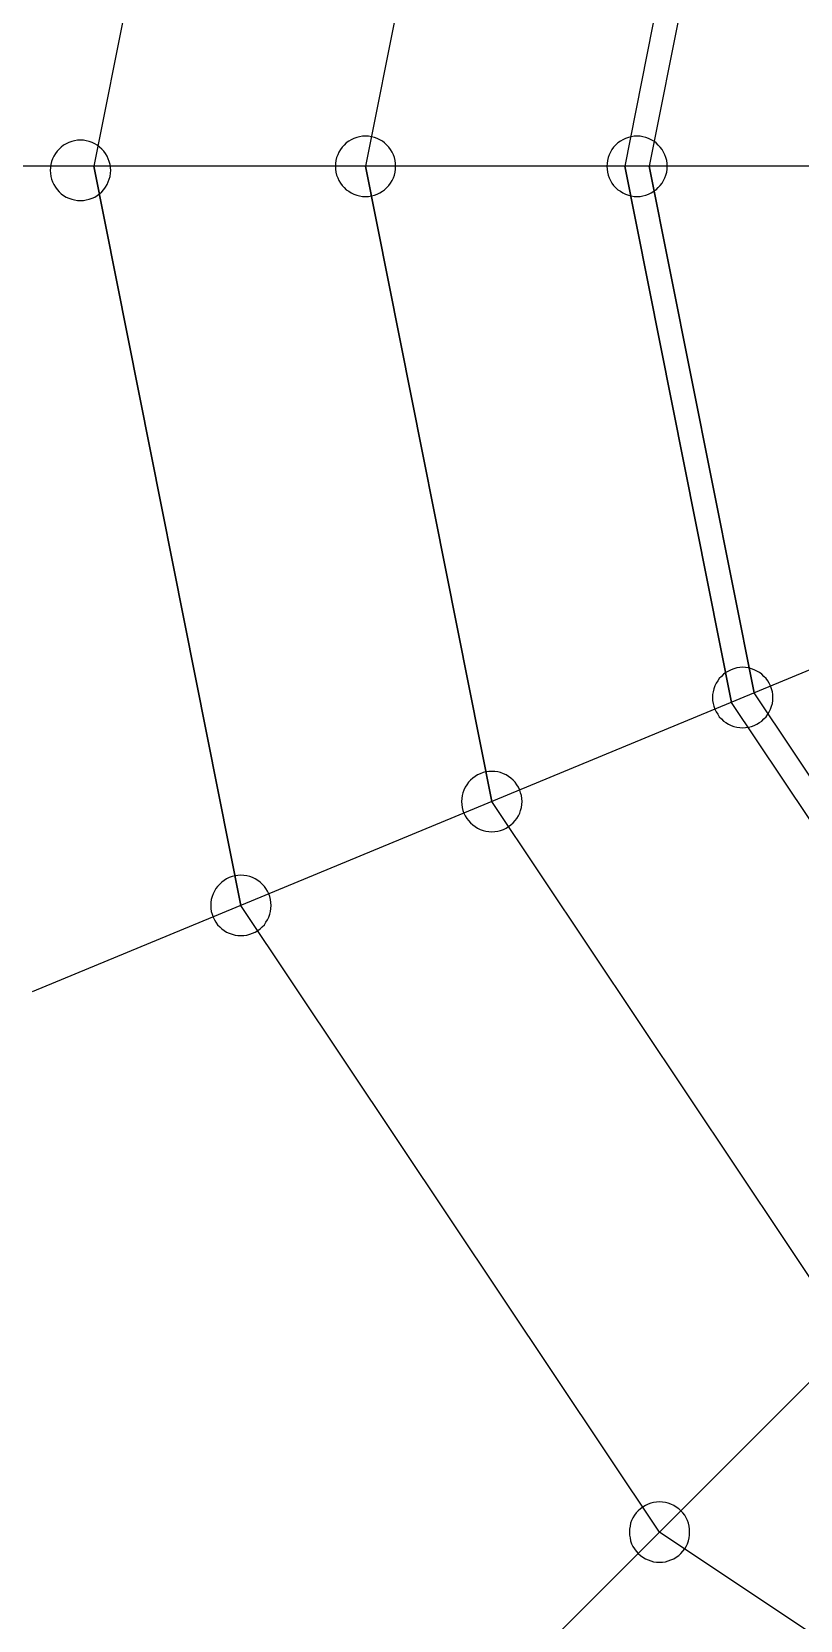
# Model space of a CAD drawing. Header units: metres. Extents: x 0 to 420, y 0 to 297.
# Drawn here: x 51.5 to 89, y 100.7 to 178.2 of the extents above; entities that cross this region are included whole.
import ezdxf

# ---------------------------------------------------------------- set-up
doc = ezdxf.new("R2010")
doc.units = ezdxf.units.M

msp = doc.modelspace()

# ---------------------------------------------------------------- linework, layer by layer
for p, q in [((61.75, 207.73), (54.57, 171.66)), ((61.75, 207.73), (54.57, 171.66)), ((73.99, 202.66), (67.83, 171.66)), ((73.99, 202.66), (67.83, 171.66)), ((85.69, 197.82), (80.48, 171.66)), ((85.69, 197.82), (80.48, 171.66)), ((86.8, 197.36), (81.68, 171.66)), ((86.8, 197.36), (81.68, 171.66)), ((131.32, 171.66), (43.54, 171.66)), ((61.75, 135.59), (54.57, 171.66)), ((54.57, 171.66), (61.75, 135.59)), ((61.75, 135.59), (54.57, 171.66)), ((73.99, 140.66), (67.83, 171.66)), ((67.83, 171.66), (73.99, 140.66)), ((73.99, 140.66), (67.83, 171.66)), ((85.69, 145.5), (80.48, 171.66)), ((80.48, 171.66), (85.69, 145.5)), ((85.69, 145.5), (80.48, 171.66)), ((86.8, 145.96), (81.68, 171.66)), ((81.68, 171.66), (86.8, 145.96)), ((86.8, 145.96), (81.68, 171.66)), ((132.57, 164.92), (51.56, 131.37)), ((132.57, 164.92), (51.56, 131.37)), ((136.28, 159.11), (74.38, 97.21)), ((136.28, 159.11), (74.38, 97.21)), ((101.35, 124.18), (86.8, 145.96)), ((101.35, 124.18), (86.8, 145.96)), ((100.5, 123.33), (85.69, 145.5)), ((100.5, 123.33), (85.69, 145.5)), ((91.55, 114.38), (73.99, 140.66)), ((91.55, 114.38), (73.99, 140.66)), ((82.18, 105.01), (61.75, 135.59)), ((82.18, 105.01), (61.75, 135.59)), ((112.76, 84.58), (82.18, 105.01)), ((112.76, 84.58), (82.18, 105.01))]:
    msp.add_line(p, q)
for points in [[(55.39, 171.46), (55.38, 171.61), (55.36, 171.75), (55.32, 171.89), (55.27, 172.02), (55.21, 172.16), (55.14, 172.28), (55.05, 172.4), (54.95, 172.5), (54.85, 172.6), (54.73, 172.69), (54.61, 172.76), (54.48, 172.82), (54.34, 172.87), (54.2, 172.91), (54.06, 172.93), (53.91, 172.93), (53.77, 172.93), (53.63, 172.91), (53.49, 172.87), (53.35, 172.82), (53.22, 172.76), (53.09, 172.69), (52.98, 172.6), (52.87, 172.5), (52.77, 172.4), (52.69, 172.28), (52.61, 172.16), (52.55, 172.02), (52.5, 171.89), (52.47, 171.75), (52.45, 171.61), (52.44, 171.46), (52.45, 171.32), (52.47, 171.17), (52.5, 171.03), (52.55, 170.9), (52.61, 170.77), (52.69, 170.64), (52.77, 170.53), (52.87, 170.42), (52.98, 170.32), (53.09, 170.24), (53.22, 170.16), (53.35, 170.1), (53.49, 170.05), (53.63, 170.02), (53.77, 170), (53.91, 169.99), (54.06, 170), (54.2, 170.02), (54.34, 170.05), (54.48, 170.1), (54.61, 170.16), (54.73, 170.24), (54.85, 170.32), (54.95, 170.42), (55.05, 170.53), (55.14, 170.64), (55.21, 170.77), (55.27, 170.9), (55.32, 171.03), (55.36, 171.17), (55.38, 171.32), (55.39, 171.46)], [(69.3, 171.66), (69.29, 171.8), (69.27, 171.95), (69.24, 172.09), (69.19, 172.22), (69.13, 172.35), (69.05, 172.48), (68.97, 172.59), (68.87, 172.7), (68.76, 172.8), (68.65, 172.88), (68.52, 172.96), (68.39, 173.02), (68.26, 173.07), (68.12, 173.1), (67.97, 173.13), (67.83, 173.13), (67.68, 173.13), (67.54, 173.1), (67.4, 173.07), (67.26, 173.02), (67.13, 172.96), (67.01, 172.88), (66.89, 172.8), (66.79, 172.7), (66.69, 172.59), (66.6, 172.48), (66.53, 172.35), (66.47, 172.22), (66.42, 172.09), (66.38, 171.95), (66.36, 171.8), (66.36, 171.66), (66.36, 171.52), (66.38, 171.37), (66.42, 171.23), (66.47, 171.1), (66.53, 170.97), (66.6, 170.84), (66.69, 170.73), (66.79, 170.62), (66.89, 170.52), (67.01, 170.44), (67.13, 170.36), (67.26, 170.3), (67.4, 170.25), (67.54, 170.22), (67.68, 170.19), (67.83, 170.19), (67.97, 170.19), (68.12, 170.22), (68.26, 170.25), (68.39, 170.3), (68.52, 170.36), (68.65, 170.44), (68.76, 170.52), (68.87, 170.62), (68.97, 170.73), (69.05, 170.84), (69.13, 170.97), (69.19, 171.1), (69.24, 171.23), (69.27, 171.37), (69.29, 171.52), (69.3, 171.66)], [(82.56, 171.66), (82.55, 171.8), (82.53, 171.95), (82.49, 172.09), (82.44, 172.22), (82.38, 172.35), (82.31, 172.48), (82.22, 172.59), (82.12, 172.7), (82.02, 172.8), (81.9, 172.88), (81.78, 172.96), (81.65, 173.02), (81.51, 173.07), (81.37, 173.1), (81.23, 173.13), (81.08, 173.13), (80.94, 173.13), (80.8, 173.1), (80.66, 173.07), (80.52, 173.02), (80.39, 172.96), (80.27, 172.88), (80.15, 172.8), (80.04, 172.7), (79.94, 172.59), (79.86, 172.48), (79.78, 172.35), (79.72, 172.22), (79.67, 172.09), (79.64, 171.95), (79.62, 171.8), (79.61, 171.66), (79.62, 171.52), (79.64, 171.37), (79.67, 171.23), (79.72, 171.1), (79.78, 170.97), (79.86, 170.84), (79.94, 170.73), (80.04, 170.62), (80.15, 170.52), (80.27, 170.44), (80.39, 170.36), (80.52, 170.3), (80.66, 170.25), (80.8, 170.22), (80.94, 170.19), (81.08, 170.19), (81.23, 170.19), (81.37, 170.22), (81.51, 170.25), (81.65, 170.3), (81.78, 170.36), (81.9, 170.44), (82.02, 170.52), (82.12, 170.62), (82.22, 170.73), (82.31, 170.84), (82.38, 170.97), (82.44, 171.1), (82.49, 171.23), (82.53, 171.37), (82.55, 171.52), (82.56, 171.66)], [(87.71, 145.73), (87.71, 145.88), (87.69, 146.02), (87.65, 146.16), (87.6, 146.3), (87.54, 146.43), (87.47, 146.55), (87.38, 146.67), (87.28, 146.77), (87.17, 146.87), (87.06, 146.96), (86.93, 147.03), (86.8, 147.09), (86.67, 147.14), (86.53, 147.18), (86.38, 147.2), (86.24, 147.21), (86.1, 147.2), (85.95, 147.18), (85.81, 147.14), (85.68, 147.09), (85.55, 147.03), (85.42, 146.96), (85.31, 146.87), (85.2, 146.77), (85.1, 146.67), (85.02, 146.55), (84.94, 146.43), (84.88, 146.3), (84.83, 146.16), (84.8, 146.02), (84.77, 145.88), (84.77, 145.73), (84.77, 145.59), (84.8, 145.45), (84.83, 145.31), (84.88, 145.17), (84.94, 145.04), (85.02, 144.92), (85.1, 144.8), (85.2, 144.69), (85.31, 144.59), (85.42, 144.51), (85.55, 144.43), (85.68, 144.37), (85.81, 144.32), (85.95, 144.29), (86.1, 144.27), (86.24, 144.26), (86.38, 144.27), (86.53, 144.29), (86.67, 144.32), (86.8, 144.37), (86.93, 144.43), (87.06, 144.51), (87.17, 144.59), (87.28, 144.69), (87.38, 144.8), (87.47, 144.92), (87.54, 145.04), (87.6, 145.17), (87.65, 145.31), (87.69, 145.45), (87.71, 145.59), (87.71, 145.73)], [(87.71, 145.73), (87.71, 145.88), (87.69, 146.02), (87.65, 146.16), (87.6, 146.3), (87.54, 146.43), (87.47, 146.55), (87.38, 146.67), (87.28, 146.77), (87.17, 146.87), (87.06, 146.96), (86.93, 147.03), (86.8, 147.09), (86.67, 147.14), (86.53, 147.18), (86.38, 147.2), (86.24, 147.21), (86.1, 147.2), (85.95, 147.18), (85.81, 147.14), (85.68, 147.09), (85.55, 147.03), (85.42, 146.96), (85.31, 146.87), (85.2, 146.77), (85.1, 146.67), (85.02, 146.55), (84.94, 146.43), (84.88, 146.3), (84.83, 146.16), (84.8, 146.02), (84.77, 145.88), (84.77, 145.73), (84.77, 145.59), (84.8, 145.45), (84.83, 145.31), (84.88, 145.17), (84.94, 145.04), (85.02, 144.92), (85.1, 144.8), (85.2, 144.69), (85.31, 144.59), (85.42, 144.51), (85.55, 144.43), (85.68, 144.37), (85.81, 144.32), (85.95, 144.29), (86.1, 144.27), (86.24, 144.26), (86.38, 144.27), (86.53, 144.29), (86.67, 144.32), (86.8, 144.37), (86.93, 144.43), (87.06, 144.51), (87.17, 144.59), (87.28, 144.69), (87.38, 144.8), (87.47, 144.92), (87.54, 145.04), (87.6, 145.17), (87.65, 145.31), (87.69, 145.45), (87.71, 145.59), (87.71, 145.73)], [(75.47, 140.66), (75.46, 140.81), (75.44, 140.95), (75.4, 141.09), (75.36, 141.22), (75.29, 141.36), (75.22, 141.48), (75.13, 141.6), (75.04, 141.7), (74.93, 141.8), (74.81, 141.89), (74.69, 141.96), (74.56, 142.02), (74.42, 142.07), (74.28, 142.11), (74.14, 142.13), (73.99, 142.13), (73.85, 142.13), (73.71, 142.11), (73.57, 142.07), (73.43, 142.02), (73.3, 141.96), (73.18, 141.89), (73.06, 141.8), (72.95, 141.7), (72.86, 141.6), (72.77, 141.48), (72.7, 141.36), (72.63, 141.22), (72.58, 141.09), (72.55, 140.95), (72.53, 140.81), (72.52, 140.66), (72.53, 140.52), (72.55, 140.37), (72.58, 140.23), (72.63, 140.1), (72.7, 139.97), (72.77, 139.84), (72.86, 139.73), (72.95, 139.62), (73.06, 139.52), (73.18, 139.44), (73.3, 139.36), (73.43, 139.3), (73.57, 139.25), (73.71, 139.22), (73.85, 139.2), (73.99, 139.19), (74.14, 139.2), (74.28, 139.22), (74.42, 139.25), (74.56, 139.3), (74.69, 139.36), (74.81, 139.44), (74.93, 139.52), (75.04, 139.62), (75.13, 139.73), (75.22, 139.84), (75.29, 139.97), (75.36, 140.1), (75.4, 140.23), (75.44, 140.37), (75.46, 140.52), (75.47, 140.66)], [(75.47, 140.66), (75.46, 140.81), (75.44, 140.95), (75.4, 141.09), (75.36, 141.22), (75.29, 141.36), (75.22, 141.48), (75.13, 141.6), (75.04, 141.7), (74.93, 141.8), (74.81, 141.89), (74.69, 141.96), (74.56, 142.02), (74.42, 142.07), (74.28, 142.11), (74.14, 142.13), (73.99, 142.13), (73.85, 142.13), (73.71, 142.11), (73.57, 142.07), (73.43, 142.02), (73.3, 141.96), (73.18, 141.89), (73.06, 141.8), (72.95, 141.7), (72.86, 141.6), (72.77, 141.48), (72.7, 141.36), (72.63, 141.22), (72.58, 141.09), (72.55, 140.95), (72.53, 140.81), (72.52, 140.66), (72.53, 140.52), (72.55, 140.37), (72.58, 140.23), (72.63, 140.1), (72.7, 139.97), (72.77, 139.84), (72.86, 139.73), (72.95, 139.62), (73.06, 139.52), (73.18, 139.44), (73.3, 139.36), (73.43, 139.3), (73.57, 139.25), (73.71, 139.22), (73.85, 139.2), (73.99, 139.19), (74.14, 139.2), (74.28, 139.22), (74.42, 139.25), (74.56, 139.3), (74.69, 139.36), (74.81, 139.44), (74.93, 139.52), (75.04, 139.62), (75.13, 139.73), (75.22, 139.84), (75.29, 139.97), (75.36, 140.1), (75.4, 140.23), (75.44, 140.37), (75.46, 140.52), (75.47, 140.66)], [(63.22, 135.59), (63.21, 135.73), (63.19, 135.88), (63.16, 136.02), (63.11, 136.15), (63.05, 136.28), (62.97, 136.41), (62.89, 136.52), (62.79, 136.63), (62.68, 136.73), (62.57, 136.81), (62.44, 136.89), (62.31, 136.95), (62.18, 137), (62.04, 137.03), (61.89, 137.05), (61.75, 137.06), (61.6, 137.05), (61.46, 137.03), (61.32, 137), (61.18, 136.95), (61.05, 136.89), (60.93, 136.81), (60.81, 136.73), (60.71, 136.63), (60.61, 136.52), (60.52, 136.41), (60.45, 136.28), (60.39, 136.15), (60.34, 136.02), (60.3, 135.88), (60.28, 135.73), (60.28, 135.59), (60.28, 135.44), (60.3, 135.3), (60.34, 135.16), (60.39, 135.02), (60.45, 134.89), (60.52, 134.77), (60.61, 134.65), (60.71, 134.55), (60.81, 134.45), (60.93, 134.36), (61.05, 134.29), (61.18, 134.23), (61.32, 134.18), (61.46, 134.14), (61.6, 134.12), (61.75, 134.12), (61.89, 134.12), (62.04, 134.14), (62.18, 134.18), (62.31, 134.23), (62.44, 134.29), (62.57, 134.36), (62.68, 134.45), (62.79, 134.55), (62.89, 134.65), (62.97, 134.77), (63.05, 134.89), (63.11, 135.02), (63.16, 135.16), (63.19, 135.3), (63.21, 135.44), (63.22, 135.59)], [(63.22, 135.59), (63.21, 135.73), (63.19, 135.88), (63.16, 136.02), (63.11, 136.15), (63.05, 136.28), (62.97, 136.41), (62.89, 136.52), (62.79, 136.63), (62.68, 136.73), (62.57, 136.81), (62.44, 136.89), (62.31, 136.95), (62.18, 137), (62.04, 137.03), (61.89, 137.05), (61.75, 137.06), (61.6, 137.05), (61.46, 137.03), (61.32, 137), (61.18, 136.95), (61.05, 136.89), (60.93, 136.81), (60.81, 136.73), (60.71, 136.63), (60.61, 136.52), (60.52, 136.41), (60.45, 136.28), (60.39, 136.15), (60.34, 136.02), (60.3, 135.88), (60.28, 135.73), (60.28, 135.59), (60.28, 135.44), (60.3, 135.3), (60.34, 135.16), (60.39, 135.02), (60.45, 134.89), (60.52, 134.77), (60.61, 134.65), (60.71, 134.55), (60.81, 134.45), (60.93, 134.36), (61.05, 134.29), (61.18, 134.23), (61.32, 134.18), (61.46, 134.14), (61.6, 134.12), (61.75, 134.12), (61.89, 134.12), (62.04, 134.14), (62.18, 134.18), (62.31, 134.23), (62.44, 134.29), (62.57, 134.36), (62.68, 134.45), (62.79, 134.55), (62.89, 134.65), (62.97, 134.77), (63.05, 134.89), (63.11, 135.02), (63.16, 135.16), (63.19, 135.3), (63.21, 135.44), (63.22, 135.59)], [(83.65, 105.01), (83.65, 105.15), (83.63, 105.3), (83.59, 105.44), (83.54, 105.57), (83.48, 105.7), (83.41, 105.83), (83.32, 105.94), (83.22, 106.05), (83.12, 106.15), (83, 106.23), (82.88, 106.31), (82.74, 106.37), (82.61, 106.42), (82.47, 106.45), (82.33, 106.47), (82.18, 106.48), (82.04, 106.47), (81.89, 106.45), (81.75, 106.42), (81.62, 106.37), (81.49, 106.31), (81.36, 106.23), (81.25, 106.15), (81.14, 106.05), (81.04, 105.94), (80.96, 105.83), (80.88, 105.7), (80.82, 105.57), (80.77, 105.44), (80.74, 105.3), (80.72, 105.15), (80.71, 105.01), (80.72, 104.86), (80.74, 104.72), (80.77, 104.58), (80.82, 104.44), (80.88, 104.31), (80.96, 104.19), (81.04, 104.07), (81.14, 103.97), (81.25, 103.87), (81.36, 103.78), (81.49, 103.71), (81.62, 103.65), (81.75, 103.6), (81.89, 103.56), (82.04, 103.54), (82.18, 103.54), (82.33, 103.54), (82.47, 103.56), (82.61, 103.6), (82.74, 103.65), (82.88, 103.71), (83, 103.78), (83.12, 103.87), (83.22, 103.97), (83.32, 104.07), (83.41, 104.19), (83.48, 104.31), (83.54, 104.44), (83.59, 104.58), (83.63, 104.72), (83.65, 104.86), (83.65, 105.01)], [(83.65, 105.01), (83.65, 105.15), (83.63, 105.3), (83.59, 105.44), (83.54, 105.57), (83.48, 105.7), (83.41, 105.83), (83.32, 105.94), (83.22, 106.05), (83.12, 106.15), (83, 106.23), (82.88, 106.31), (82.74, 106.37), (82.61, 106.42), (82.47, 106.45), (82.33, 106.47), (82.18, 106.48), (82.04, 106.47), (81.89, 106.45), (81.75, 106.42), (81.62, 106.37), (81.49, 106.31), (81.36, 106.23), (81.25, 106.15), (81.14, 106.05), (81.04, 105.94), (80.96, 105.83), (80.88, 105.7), (80.82, 105.57), (80.77, 105.44), (80.74, 105.3), (80.72, 105.15), (80.71, 105.01), (80.72, 104.86), (80.74, 104.72), (80.77, 104.58), (80.82, 104.44), (80.88, 104.31), (80.96, 104.19), (81.04, 104.07), (81.14, 103.97), (81.25, 103.87), (81.36, 103.78), (81.49, 103.71), (81.62, 103.65), (81.75, 103.6), (81.89, 103.56), (82.04, 103.54), (82.18, 103.54), (82.33, 103.54), (82.47, 103.56), (82.61, 103.6), (82.74, 103.65), (82.88, 103.71), (83, 103.78), (83.12, 103.87), (83.22, 103.97), (83.32, 104.07), (83.41, 104.19), (83.48, 104.31), (83.54, 104.44), (83.59, 104.58), (83.63, 104.72), (83.65, 104.86), (83.65, 105.01)]]:
    msp.add_lwpolyline(points)

doc.saveas('drawing.dxf')
